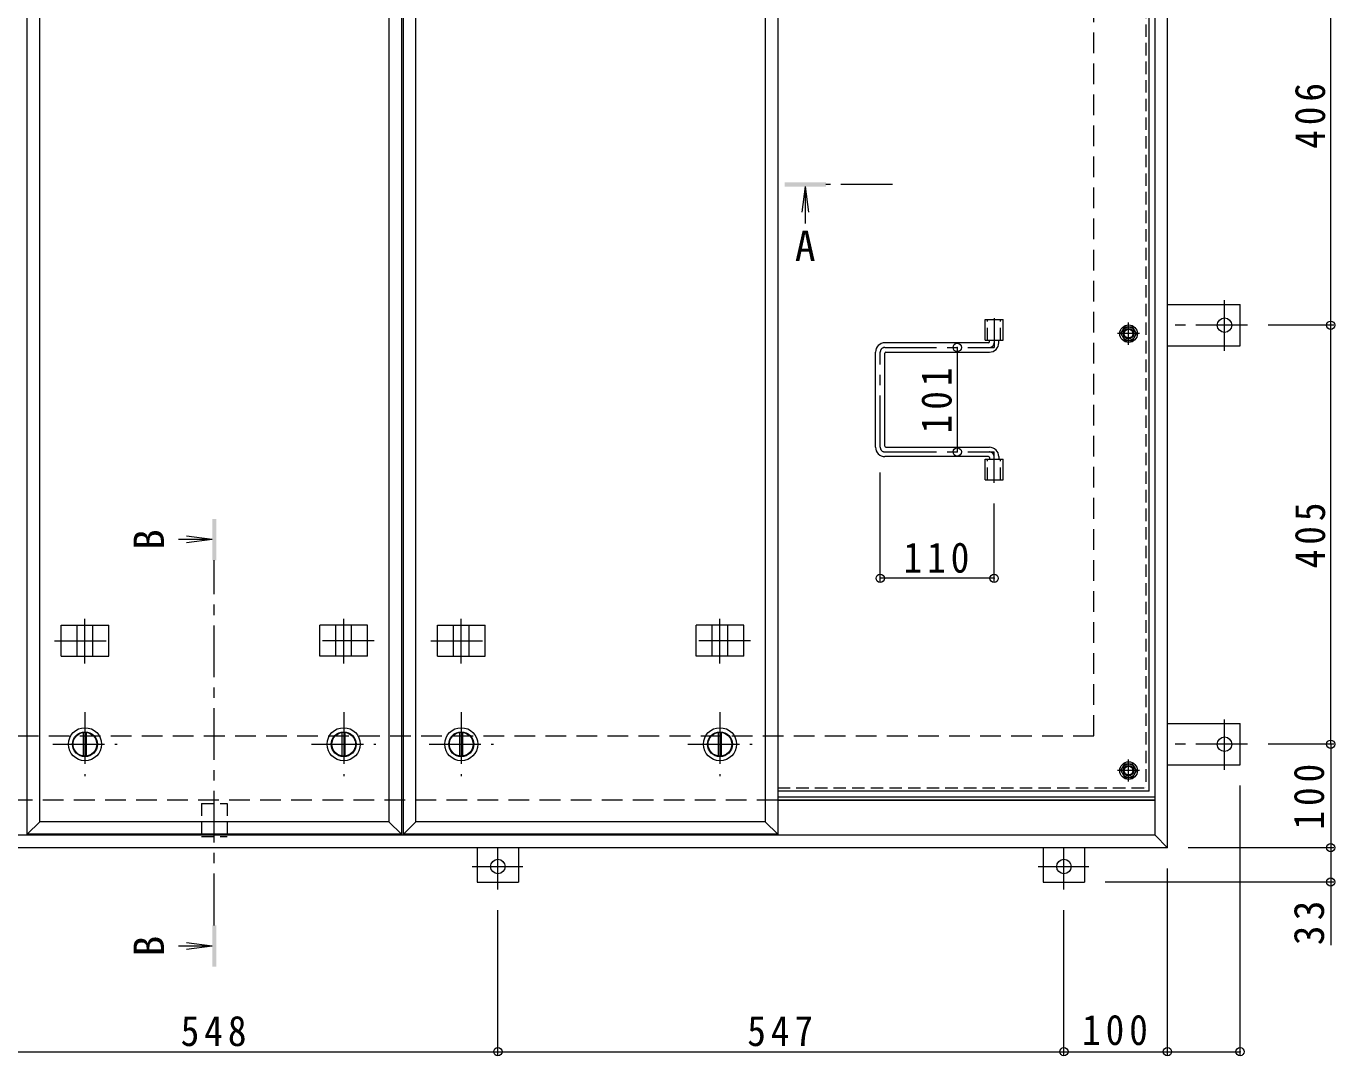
# Model space of a CAD drawing. Units: millimetres at full size, sheet at 1:10. Extents: x -2670 to 2753, y -1962 to 1808.
# Drawn here: x -1559 to -294, y -376 to 619 of the extents above; entities that cross this region are included whole.
import ezdxf
from ezdxf.enums import TextEntityAlignment as Align

# ---------------------------------------------------------------- set-up
doc = ezdxf.new("R2010")
doc.units = ezdxf.units.MM
doc.header["$LTSCALE"] = 10
doc.header["$PDMODE"] = 32
doc.header["$PDSIZE"] = 8
for name, pattern in [('CHAIN1', [8, 5, -1, 1, -1]), ('DASHED1', [1.8, 1.2, -0.6]), ('DASHED2', [3, 2, -1])]:
    doc.linetypes.add(name, pattern=pattern)
for name, color, linetype, lineweight in [('0-1_躯体', 2, 'DASHED2', 9), ('0-2_仕上', 3, 'Continuous', 9), ('0-3_建具', 4, 'Continuous', 9), ('0-5_寸法', 7, 'DASHED1', 9), ('0-6_ハッチ', 6, 'Continuous', 9), ('0-7', 5, 'Continuous', 5), ('0-A', 3, 'CHAIN1', 9), ('0-B', 2, 'Continuous', 9), ('0-C', 2, 'Continuous', 9), ('0-E', 3, 'Continuous', 9), ('0-F', 7, 'Continuous', 9)]:
    doc.layers.add(name, color=color, linetype=linetype, lineweight=lineweight)
doc.styles.add('ＭＳ ゴシック', font='')
doc.styles.get('ＭＳ ゴシック').set_extended_font_data('MS Gothic')

msp = doc.modelspace()

# ---------------------------------------------------------------- linework, layer by layer
at = {"layer": '0-1_躯体'}
for p, q in [((-526.83, -66.56), (-526.83, 1133.44)), ((-2226.83, -66.56), (-526.83, -66.56)), ((-832.45, -128.56), (-2285.83, -128.56))]:
    msp.add_line(p, q, dxfattribs=at)
at = {"layer": '0-1_躯体', "linetype": 'Continuous'}
msp.add_line((-467.83, -128.56), (-832.45, -128.56), dxfattribs=at)
at = {"layer": '0-2_仕上'}
for p, q in [((-1557.58, -161.56), (-1557.58, 1228.44)), ((-1196.08, 1228.44), (-1196.08, -161.56)), ((-1193.95, -161.56), (-1193.95, 1228.44)), ((-832.45, 1228.44), (-832.45, -161.56)), ((-1545.58, -149.56), (-1545.58, 1216.44)), ((-1208.08, 1216.44), (-1208.08, -149.56)), ((-1181.95, -149.56), (-1181.95, 1216.44)), ((-844.45, 1216.44), (-844.45, -149.56)), ((-631.98, 315.94), (-631.98, 335.94)), ((-631.98, 335.94), (-614.68, 335.94)), ((-614.68, 315.94), (-614.68, 335.94)), ((-631.98, 315.94), (-614.68, 315.94)), ((-631.98, 180.94), (-631.98, 200.94)), ((-631.98, 200.94), (-614.68, 200.94)), ((-614.68, 180.94), (-614.68, 200.94)), ((-631.98, 180.94), (-614.68, 180.94)), ((-1557.58, -161.56), (-1545.58, -149.56)), ((-1208.08, -149.56), (-1545.58, -149.56)), ((-1193.95, -161.56), (-1181.95, -149.56)), ((-844.45, -149.56), (-1181.95, -149.56))]:
    msp.add_line(p, q, dxfattribs=at)
at = {"layer": '0-2_仕上', "color": 4}
for p, q in [((-805.83, 464.44), (-809.09, 439.65)), ((-805.83, 464.44), (-805.83, 428.83)), ((-805.83, 464.44), (-802.56, 439.65)), ((-1378.83, 123.2), (-1403.61, 126.46)), ((-1378.83, 123.2), (-1411.6, 123.2)), ((-1378.83, 123.2), (-1403.61, 119.94)), ((-1378.83, -269.66), (-1411.6, -269.66)), ((-1378.83, -269.66), (-1403.61, -266.4)), ((-1378.83, -269.66), (-1403.61, -272.92))]:
    msp.add_line(p, q, dxfattribs=at)
at = {"layer": '0-2_仕上', "color": 4, "linetype": 'CHAIN1'}
for p, q in [((-721.41, 466.44), (-785.83, 466.44)), ((-1376.83, -249.66), (-1376.83, 103.2))]:
    msp.add_line(p, q, dxfattribs=at)
at = {"layer": '0-2_仕上', "linetype": 'DASHED1'}
for p, q in [((-629.68, 315.94), (-629.68, 335.94)), ((-616.98, 315.94), (-616.98, 335.94)), ((-629.68, 180.94), (-629.68, 200.94)), ((-616.98, 180.94), (-616.98, 200.94))]:
    msp.add_line(p, q, dxfattribs=at)
at = {"layer": '0-2_仕上'}
for points in [[(-1208.08, -149.56), (-1196.08, -161.56), (-1557.58, -161.56)], [(-844.45, -149.56), (-832.45, -161.56), (-1193.95, -161.56)]]:
    msp.add_lwpolyline(points, dxfattribs=at)
at = {"layer": '0-2_仕上', "color": 4}
for points in [[(-825.83, 464.44), (-825.83, 468.44), (-785.83, 464.44), (-785.83, 468.44)], [(-1374.83, 143.2), (-1378.83, 143.2), (-1374.83, 103.2), (-1378.83, 103.2)], [(-1378.83, -289.66), (-1374.83, -289.66), (-1378.83, -249.66), (-1374.83, -249.66)]]:
    msp.add_solid(points, dxfattribs=at)
at = {"layer": '0-3_建具', "color": 2}
for p, q in [((-455.83, -174.56), (-455.83, 1241.44)), ((-467.83, -162.56), (-467.83, 1229.44)), ((-467.83, -128.56), (-832.45, -128.56)), ((-467.83, -162.56), (-2285.83, -162.56)), ((-455.83, -174.56), (-467.83, -162.56)), ((-455.83, -174.56), (-2297.83, -174.56))]:
    msp.add_line(p, q, dxfattribs=at)
at = {"layer": '0-3_建具'}
for p, q in [((-1524.92, 40.44), (-1478.74, 40.44)), ((-1524.92, 10.44), (-1524.92, 40.44)), ((-1509.33, 10.44), (-1509.33, 40.44)), ((-1494.33, 10.44), (-1494.33, 40.44)), ((-1478.74, 10.44), (-1478.74, 40.44)), ((-1228.74, 40.44), (-1274.92, 40.44)), ((-1274.92, 10.44), (-1274.92, 40.44)), ((-1259.33, 10.44), (-1259.33, 40.44)), ((-1244.33, 10.44), (-1244.33, 40.44)), ((-1228.74, 10.44), (-1228.74, 40.44)), ((-1161.29, 40.44), (-1115.11, 40.44)), ((-1161.29, 10.44), (-1161.29, 40.44)), ((-1145.7, 10.44), (-1145.7, 40.44)), ((-1130.7, 10.44), (-1130.7, 40.44)), ((-1115.11, 10.44), (-1115.11, 40.44)), ((-865.11, 40.44), (-911.29, 40.44)), ((-911.29, 10.44), (-911.29, 40.44)), ((-895.7, 10.44), (-895.7, 40.44)), ((-880.7, 10.44), (-880.7, 40.44)), ((-865.11, 10.44), (-865.11, 40.44)), ((-1524.92, 10.44), (-1478.74, 10.44)), ((-1228.74, 10.44), (-1274.92, 10.44)), ((-1161.29, 10.44), (-1115.11, 10.44)), ((-865.11, 10.44), (-911.29, 10.44))]:
    msp.add_line(p, q, dxfattribs=at)
at = {"layer": '0-3_建具', "linetype": 'CHAIN1'}
for p, q in [((-1501.83, 3.32), (-1501.83, 46.56)), ((-1251.83, 3.32), (-1251.83, 46.56)), ((-1138.2, 3.32), (-1138.2, 46.56)), ((-888.2, 3.32), (-888.2, 46.56)), ((-1531.24, 25.44), (-1472.42, 25.44)), ((-1222.42, 25.44), (-1281.24, 25.44)), ((-1167.61, 25.44), (-1108.79, 25.44)), ((-858.79, 25.44), (-917.61, 25.44))]:
    msp.add_line(p, q, dxfattribs=at)
at = {"layer": '0-5_寸法'}
for p, q in [((-1389.13, -131.76), (-1389.13, -163.76)), ((-1389.13, -131.76), (-1364.53, -131.76)), ((-1364.53, -131.76), (-1364.53, -163.76)), ((-1389.13, -163.76), (-1364.53, -163.76))]:
    msp.add_line(p, q, dxfattribs=at)
at = {"layer": '0-6_ハッチ', "linetype": 'CHAIN1'}
for p, q in [((-623.33, 337.32), (-623.33, 308.94)), ((-733.33, 212.45), (-733.33, 304.43)), ((-728.82, 308.94), (-623.33, 308.94)), ((-728.82, 207.94), (-623.33, 207.94)), ((-623.33, 178.05), (-623.33, 207.94))]:
    msp.add_line(p, q, dxfattribs=at)
at = {"layer": '0-6_ハッチ'}
for p, q in [((-737.83, 212.44), (-737.83, 304.44)), ((-628.83, 313.44), (-728.83, 313.44)), ((-727.83, 304.44), (-627.83, 304.44)), ((-627.83, 314.44), (-627.83, 315.94)), ((-618.83, 313.44), (-618.83, 315.94)), ((-728.83, 213.44), (-728.83, 303.44)), ((-628.83, 203.44), (-728.83, 203.44)), ((-727.83, 212.44), (-627.83, 212.44)), ((-627.83, 202.44), (-627.83, 200.94)), ((-618.83, 203.44), (-618.83, 200.94)), ((-832.45, -125.56), (-467.83, -125.56)), ((-832.45, -128.56), (-467.83, -128.56))]:
    msp.add_line(p, q, dxfattribs=at)
for centre, radius, start, end in [((-728.83, 304.44), 9, 90, 180), ((-727.83, 303.44), 1, 90, 180), ((-628.83, 314.44), 1, 270, 0), ((-627.83, 313.44), 9, 270, 0), ((-728.83, 212.44), 9, 180, 270), ((-727.83, 213.44), 1, 180, 270), ((-628.83, 202.44), 1, 0, 90), ((-627.83, 203.44), 9, 0, 90)]:
    msp.add_arc(centre, radius, start, end, dxfattribs=at)
at = {"layer": '0-6_ハッチ', "linetype": 'CHAIN1'}
for centre, radius, start, end in [((-728.82, 304.43), 4.51, 90, 180), ((-627.83, 313.44), 4.5, 270.29569, 0), ((-728.82, 212.45), 4.51, 180, 270), ((-627.83, 203.44), 4.5, 0, 89.70431)]:
    msp.add_arc(centre, radius, start, end, dxfattribs=at)
at = {"layer": '0-7'}
for centre, radius in [((-493.33, 322.27), 5), ((-493.33, 322.27), 4.19), ((-493.33, -100.06), 5), ((-493.33, -100.06), 4.19)]:
    msp.add_circle(centre, radius, dxfattribs=at)
at = {"layer": '0-A', "linetype": 'DASHED1'}
for p in [(-476.53, 657.19), (-832.45, -116.86)]:
    msp.add_line(p, (-476.53, -116.86), dxfattribs=at)
at = {"layer": '0-A', "linetype": 'Continuous'}
for q in [(-473.33, 655.95), (-832.45, -120.06)]:
    msp.add_line((-473.33, -120.06), q, dxfattribs=at)
at = {"layer": '0-A'}
for p, q in [((-493.33, 311.59), (-493.33, 332.95)), ((-482.65, 322.27), (-504.01, 322.27)), ((-482.65, -100.06), (-504.01, -100.06)), ((-493.33, -110.74), (-493.33, -89.38))]:
    msp.add_line(p, q, dxfattribs=at)
at = {"layer": '0-B'}
for p, q in [((-500.83, 322.27), (-497.07, 328.77)), ((-500.83, 322.27), (-497.07, 315.77)), ((-497.07, 328.77), (-489.58, 328.77)), ((-485.83, 322.27), (-489.58, 328.77)), ((-485.83, 322.27), (-489.58, 315.77)), ((-497.07, 315.77), (-489.58, 315.77)), ((-500.83, -100.06), (-497.07, -93.56)), ((-500.83, -100.06), (-497.07, -106.56)), ((-497.07, -93.56), (-489.58, -93.56)), ((-485.83, -100.06), (-489.58, -93.56)), ((-485.83, -100.06), (-489.58, -106.56)), ((-497.07, -106.56), (-489.58, -106.56))]:
    msp.add_line(p, q, dxfattribs=at)
for centre, radius in [((-493.33, 322.27), 8.5), ((-493.33, 322.27), 6.5), ((-493.33, -100.06), 8.5), ((-493.33, -100.06), 6.5)]:
    msp.add_circle(centre, radius, dxfattribs=at)
at = {"layer": '0-C', "linetype": 'CHAIN1'}
for p, q in [((-1501.83, -43.56), (-1501.83, -105.56)), ((-1251.83, -43.56), (-1251.83, -105.56)), ((-1138.2, -43.56), (-1138.2, -105.56)), ((-888.2, -43.56), (-888.2, -105.56)), ((-1532.83, -74.56), (-1470.83, -74.56)), ((-1282.83, -74.56), (-1220.83, -74.56)), ((-1169.2, -74.56), (-1107.2, -74.56)), ((-919.2, -74.56), (-857.2, -74.56))]:
    msp.add_line(p, q, dxfattribs=at)
at = {"layer": '0-C'}
for p, q in [((-1503.33, -85.96), (-1503.33, -63.16)), ((-1500.33, -85.96), (-1500.33, -63.16)), ((-1253.33, -85.96), (-1253.33, -63.16)), ((-1250.33, -85.96), (-1250.33, -63.16)), ((-1139.7, -85.96), (-1139.7, -63.16)), ((-1136.7, -85.96), (-1136.7, -63.16)), ((-889.7, -85.96), (-889.7, -63.16)), ((-886.7, -85.96), (-886.7, -63.16))]:
    msp.add_line(p, q, dxfattribs=at)
for centre, radius in [((-1501.83, -74.56), 16), ((-1501.83, -74.56), 12), ((-1501.83, -74.56), 11.5), ((-1251.83, -74.56), 16), ((-1251.83, -74.56), 12), ((-1251.83, -74.56), 11.5), ((-1138.2, -74.56), 16), ((-1138.2, -74.56), 12), ((-1138.2, -74.56), 11.5), ((-888.2, -74.56), 16), ((-888.2, -74.56), 12), ((-888.2, -74.56), 11.5)]:
    msp.add_circle(centre, radius, dxfattribs=at)
at = {"layer": '0-E', "linetype": 'CHAIN1'}
for p, q in [((-400.63, 305.6), (-400.63, 354.49)), ((-378.47, 330.44), (-455.83, 330.44)), ((-400.63, -99.4), (-400.63, -50.51)), ((-378.47, -74.56), (-455.83, -74.56)), ((-1102.83, -214.92), (-1102.83, -174.76)), ((-555.83, -214.92), (-555.83, -174.76)), ((-1127.67, -192.76), (-1078.78, -192.76)), ((-580.67, -192.76), (-531.78, -192.76))]:
    msp.add_line(p, q, dxfattribs=at)
at = {"layer": '0-E'}
for p, q in [((-455.83, 350.44), (-385.63, 350.44)), ((-385.63, 310.44), (-385.63, 350.44)), ((-455.83, 310.44), (-385.63, 310.44)), ((-455.83, -54.56), (-385.63, -54.56)), ((-385.63, -94.56), (-385.63, -54.56)), ((-455.83, -94.56), (-385.63, -94.56)), ((-1122.83, -174.56), (-1122.83, -207.76)), ((-1082.83, -174.56), (-1082.83, -207.76)), ((-575.83, -174.56), (-575.83, -207.76)), ((-535.83, -174.56), (-535.83, -207.76)), ((-1122.83, -207.76), (-1082.83, -207.76)), ((-575.83, -207.76), (-535.83, -207.76))]:
    msp.add_line(p, q, dxfattribs=at)
for centre in [(-400.63, 330.44), (-400.63, -74.56), (-1102.83, -192.76), (-555.83, -192.76)]:
    msp.add_circle(centre, 7, dxfattribs=at)
at = {"layer": '0-F'}
for p, q in [((-298.06, 330.44), (-298.06, 736.44)), ((-295.06, 330.44), (-358.47, 330.44)), ((-298.06, -74.56), (-298.06, 330.44)), ((-658.95, 308.94), (-658.95, 207.94)), ((-733.33, 82.79), (-733.33, 187.94)), ((-623.33, 82.79), (-623.33, 158.05)), ((-623.33, 85.79), (-733.33, 85.79)), ((-295.06, -74.56), (-358.47, -74.56)), ((-298.06, -74.56), (-298.06, -174.56)), ((-385.63, -374.73), (-385.63, -114.56)), ((-295.06, -174.56), (-435.83, -174.56)), ((-298.06, -174.56), (-298.06, -207.76)), ((-455.83, -374.73), (-455.83, -194.56)), ((-295.06, -207.76), (-515.83, -207.76)), ((-298.06, -207.76), (-298.06, -268.77)), ((-1102.83, -374.73), (-1102.83, -234.92)), ((-555.83, -374.73), (-555.83, -234.92)), ((-1650.83, -371.73), (-1102.83, -371.73)), ((-1102.83, -371.73), (-555.83, -371.73)), ((-555.83, -371.73), (-455.83, -371.73)), ((-455.83, -371.73), (-385.63, -371.73))]:
    msp.add_line(p, q, dxfattribs=at)
for p in [(-298.06, 330.44), (-658.95, 308.94), (-658.95, 207.94), (-733.33, 85.79), (-623.33, 85.79), (-298.06, -74.56), (-298.06, -174.56), (-298.06, -207.76), (-1102.83, -371.73), (-555.83, -371.73), (-455.83, -371.73), (-385.63, -371.73)]:
    msp.add_point(p, dxfattribs=at)

# ---------------------------------------------------------------- texts
at = {"layer": '0-5_寸法', "color": 2, "style": 'ＭＳ ゴシック'}
msp.add_text('A', height=29.33, dxfattribs=at).set_placement((-815.83, 383.74), align=Align.BOTTOM_LEFT)
for p in [(-1416.69, 113.2), (-1416.69, -279.66)]:
    msp.add_text('B', height=29.33, rotation=90, dxfattribs=at).set_placement(p, align=Align.BOTTOM_LEFT)
at = {"layer": '0-F', "color": 2, "char_height": 29.33, "attachment_point": 7, "rotation": 90, "style": 'ＭＳ ゴシック'}
for s, insert in [('\\T1.27;\\W0.9;406', (-303.06, 500.94)), ('\\T1.27;\\W0.9;101', (-663.95, 225.94)), ('\\T1.27;\\W0.9;405', (-303.06, 95.44)), ('\\T1.27;\\W0.9;100', (-304.06, -157.06)), ('\\T1.27;\\W0.95;33', (-304.06, -268.77))]:
    msp.add_mtext(s, dxfattribs=dict(at, insert=insert))
at = {"layer": '0-F', "color": 2, "char_height": 29.33, "attachment_point": 7, "style": 'ＭＳ ゴシック'}
for s, insert in [('\\T1.27;\\W0.9;110', (-710.83, 90.79)), ('\\T1.27;\\W0.9;548', (-1409.33, -366.73)), ('\\T1.27;\\W0.9;547', (-861.83, -366.73)), ('\\T1.27;\\W0.9;100', (-538.33, -365.73))]:
    msp.add_mtext(s, dxfattribs=dict(at, insert=insert))

doc.saveas('drawing.dxf')
